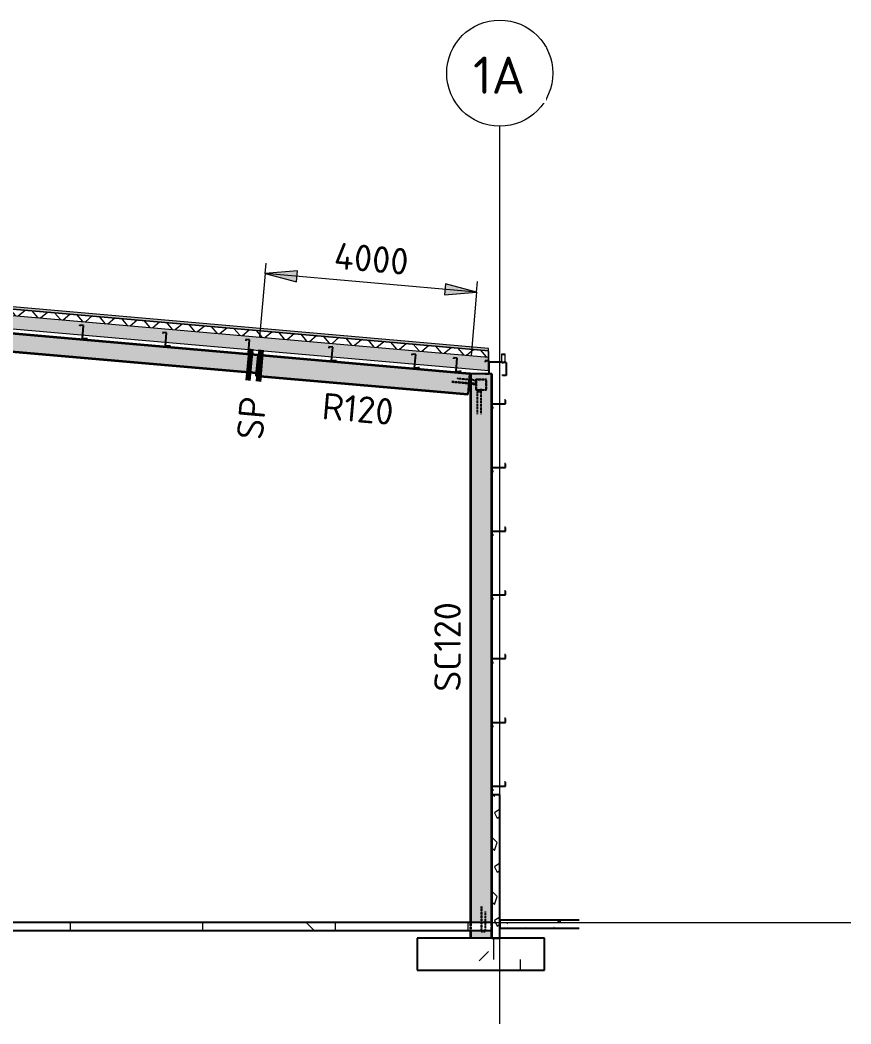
# Model space of a CAD drawing. Header units: millimetres. Extents: x 632 to 546626, y -3890 to 22200.
# Drawn here: x 456782 to 472442, y 3287 to 22200 of the extents above; entities that cross this region are included whole.
import ezdxf

# ---------------------------------------------------------------- set-up
doc = ezdxf.new("R2010")
doc.units = ezdxf.units.MM
doc.linetypes.add('Dash', pattern=[7, 5, -2])
doc.linetypes.add('Hidden Half', pattern=[3, 2, -1])
for name, color, linetype, lineweight in [('A-010-D_DIM', 211, 'Continuous', 13), ('A-010-D_DIM-200', 211, 'Continuous', 13), ('A-010-M_LINE', 90, 'Continuous', 13), ('A-200-M_WALL_EXT', 113, 'Continuous', 13), ('A-200-M_WALL_PAT', 111, 'Continuous', 13), ('A-230-H-FLOOR', 190, 'Continuous', 13), ('A-230-M_FLOOR', 192, 'Continuous', 13), ('A-270-M_ROOF', 132, 'Continuous', 13), ('S-160-M_FOUND', 171, 'Continuous', 13), ('S-160-MH_FOUND', 171, 'Hidden Half', 13), ('S-280-A_COLUMN', 171, 'Continuous', 18), ('S-280-A_STRUCT_FRAME', 2, 'Continuous', 18), ('S-280-M_COLUMN', 52, 'Continuous', 13), ('S-280-M_STRUCT_FRAME', 12, 'Continuous', 13), ('S-280-MH_COLUMN', 52, 'Hidden Half', 13), ('Z-000-T_TEXT', 131, 'Continuous', 25), ('Z-030-M_GRID', 191, 'Continuous', 13), ('Z-033_T_GRIDREF', 31, 'Continuous', 13), ('Z-230-A_LEVEL', 51, 'Continuous', 13)]:
    doc.layers.add(name, color=color, linetype=linetype, lineweight=lineweight)
doc.styles.add('ISOCPEUR_1', font='isocpeur.ttf', dxfattribs={"height": 700})
doc.styles.add('ISOCPEUR_2', font='isocpeur.ttf', dxfattribs={"height": 500})
doc.dimstyles.new('2_5___Arrow___Transparent', dxfattribs={"dimscale": 304.8, "dimtxt": 497.990588, "dimasz": 1.968504, "dimexe": 0.656168, "dimexo": 1.049869, "dimgap": 0.164042, "dimtad": 1, "dimdec": 0, "dimzin": 0, "dimdsep": 46, "dimtxsty": 'ISOCPEUR_2', "dimsah": 1, "dimcen": 0.09, "dimadec": 0, "dimazin": 0, "dimtfac": 1, "dimtdec": 4, "dimtix": 1, "dimtmove": 0, "dimatfit": 3, "dimfxl": 1, "dimtvp": 1, "dimtolj": 1, "dimtzin": 0, "dimlwd": 18, "dimlwe": 18, "dimarcsym": 2})
pattern_1 = [(50, (450228.2, 0), (728.737, -63.756), [76.2, -838.2]), (355, (450228.2, 0), (-140.972, 764.228), [60.96, -670.56]), (100.451, (450288.94, -5.3), (587.77, 700.467), [64.76, -712.36]), (46.184, (450228.2, 203.2), (1084.316, -168.17), [114.3, -1257.3]), (96.636, (450318.6, 189.2), (949.61, 989.71), [97.14, -1068.54]), (351.184, (450228.2, 203.2), (949.62, 989.7), [91.44, -1005.84]), (21, (450329.8, 152.4), (606.458, -409.06), [76.2, -838.2]), (326, (450329.8, 152.4), (247.208, 736.753), [60.96, -670.56]), (71.451, (450380.35, 118.3), (853.668, 327.685), [64.76, -712.36]), (37.5, (450228.2, 0), (12.3547, 338.22), [6.706, -655.726, 6.706, -674.014, -673.1]), (37.5, (450228.2, 0), (12.3547, 338.22), [-1343.152, 6.706, -666.394]), (7.5, (450228.2, 0), (267.279, 400.722), [6.706, -381.406, 6.706, -640.486, -256.54]), (7.5, (450228.2, 0), (267.279, 400.722), [-1035.304, 6.706, -249.834]), (327.5, (450001.64, 0), (542.3633, -22.9153), [6.706, -247.294, 6.706, -785.774, -1051.56]), (327.5, (450001.64, 0), (542.3633, -22.9153), [-1046.48, 6.706, -1044.854]), (317.5, (449900.04, 0), (592.517, 101.707), [6.706, -323.494, 6.706, -519.582, -746.76]), (317.5, (449900.04, 0), (592.517, 101.707), [-856.488, 6.706, -740.054])]

# ---------------------------------------------------------------- blocks, each defined once
blk = doc.blocks.new('25021-APA-ZZ-ZZ-M3-AR-000001_V3_rvt-7-S6_501-SECTION A7')
at = {"layer": 'A-270-M_ROOF', "transparency": 33554432}
for color, points in [(9, [(4535698, 15725), (4558305, 17703), (4578096, 15971), (4578096, 16011), (4558305, 17743), (4535698, 15765)]), (253, [(4578381, 15748), (4578406, 15763), (4578406, 15904), (4578341, 15904), (4578341, 15759), (4578101, 15759), (4578101, 15954), (4578096, 15954), (4578096, 15754), (4578346, 15754), (4578346, 15899), (4578401, 15899), (4578401, 15766), (4578377, 15752)])]:
    blk.add_hatch(color=color, dxfattribs=at).paths.add_polyline_path(points)
at = {"layer": 'A-270-M_ROOF', "lineweight": 5}
h = blk.add_hatch(dxfattribs=at)
h.set_pattern_fill('FP_31', angle=-135, style=0, pattern_type=2)
h.set_pattern_definition([(40, (4562710.12, 1e-06), (-192.8363, 229.8133), []), (130, (4562710.12, 1e-06), (-229.8133, -192.8363), [])])
h.paths.add_polyline_path([(4535698, 15604), (4558305, 17582), (4578096, 15851), (4578096, 15971), (4558305, 17703), (4535698, 15725)])
at = {"layer": 'A-270-M_ROOF', "lineweight": 5, "transparency": 33554432}
blk.add_hatch(color=254, dxfattribs=at).paths.add_polyline_path([(4535698, 15353), (4536099, 15388), (4536085, 15557), (4539427, 15849), (4539442, 15681), (4558305, 17331), (4578096, 15600), (4578096, 15851), (4558305, 17582), (4535698, 15604)])
at = {"layer": 'A-270-M_ROOF', "color": 53, "lineweight": 5}
for p, q in [((4578096, 16011), (4558305, 17743)), ((4578096, 15971), (4558305, 17703)), ((4558305, 17703), (4578096, 15971)), ((4558305, 17582), (4578096, 15851)), ((4558305, 17331), (4578096, 15600)), ((4578096, 15971), (4578096, 16011)), ((4578096, 15600), (4578096, 15971)), ((4578101, 15954), (4578096, 15954)), ((4578096, 15954), (4578096, 15754)), ((4578101, 15759), (4578101, 15954)), ((4578406, 15904), (4578341, 15904)), ((4578341, 15904), (4578341, 15759)), ((4578346, 15754), (4578346, 15899)), ((4578346, 15899), (4578401, 15899)), ((4578401, 15899), (4578401, 15766)), ((4578406, 15763), (4578406, 15904)), ((4578096, 15754), (4578346, 15754)), ((4578341, 15759), (4578101, 15759)), ((4578401, 15766), (4578377, 15752)), ((4578377, 15752), (4578381, 15748)), ((4578381, 15748), (4578406, 15763))]:
    blk.add_line(p, q, dxfattribs=at)
blk = doc.blocks.new('NRP_Framing-Steel-Purlin C - G946 - EC250-24-4111441-S6_501-SECTION A7')
at = {"layer": 'S-280-M_STRUCT_FRAME', "color": 1, "lineweight": 25}
for p, q in [((4578354, 15751), (4578354, 15727)), ((4578427, 15751), (4578354, 15751)), ((4578427, 15751), (4578427, 15501)), ((4578354, 15525), (4578354, 15501)), ((4578427, 15501), (4578354, 15501))]:
    blk.add_line(p, q, dxfattribs=at)
blk = doc.blocks.new('NRP_Framing-Steel-Purlin Z - G914 - EZ250-15-4113422-S6_501-SECTION A7')
at = {"layer": 'S-280-M_STRUCT_FRAME', "color": 150, "lineweight": 25}
for p, q in [((4578165, 14969), (4578415, 14969)), ((4578165, 14893), (4578165, 14969)), ((4578165, 14969), (4578415, 14969)), ((4578165, 14893), (4578165, 14969)), ((4578415, 15040), (4578395, 15040)), ((4578415, 15040), (4578395, 15040)), ((4578415, 14969), (4578415, 15040)), ((4578415, 14969), (4578415, 15040)), ((4578184, 14893), (4578165, 14893)), ((4578184, 14893), (4578165, 14893))]:
    blk.add_line(p, q, dxfattribs=at)
blk = doc.blocks.new('NRP_Foundation-Pad Footing Fibre _v2_ - PF2 -2400 x 2000 x 600d-3893007-S6_501-SECTION A7')
at = {"layer": 'S-160-M_FOUND'}
h = blk.add_hatch(dxfattribs=at)
h.set_pattern_fill('FP_34', color=256, style=0, pattern_type=2)
h.set_pattern_definition([(45, (4562710.1, 0), (-1414.214, 0), [750, -3000]), (45, (4563710.1, 1000), (-1414.214, 0), [750, -3000]), (45, (4564710.1, -300), (-1414.214, 0), [250, -2000]), (90, (4564710.1, 500), (-500, 500), [500, -2000]), (315, (4564710.1, 1000), (0, 2828.43), [500, -3000]), (0, (4563710.1, 1000), (2000, 2000), [300, -1000]), (0, (4561210.1, 2000), (2000, 2000), [300, -2000])])
h.paths.add_polyline_path([(4579151, 4300), (4579151, 4900), (4576751, 4900), (4576751, 4300)])
at = {"layer": 'S-160-M_FOUND', "lineweight": 25}
for p, q in [((4579151, 4900), (4576751, 4900)), ((4576751, 4900), (4576751, 4300)), ((4579151, 4300), (4579151, 4900)), ((4576751, 4300), (4579151, 4300))]:
    blk.add_line(p, q, dxfattribs=at)
blk = doc.blocks.new('NRP_Framing-Steel-EA - RB725 - 75x75x8EA-3941316-S6_501-SECTION A7')
at = {"layer": 'S-280-M_STRUCT_FRAME', "linetype": 'Dash', "lineweight": 25}
for points in [[(4577748, 15348), (4577748, 15356), (4577720, 15357), (4577719, 15350), (4577735, 15349)], [(4577748, 15356), (4577748, 15423), (4577726, 15425), (4577720, 15358), (4577735, 15357)]]:
    blk.add_hatch(color=256, dxfattribs=at).paths.add_polyline_path(points)
for p, q in [((4577720, 15358), (4577403, 15386)), ((4577719, 15350), (4577403, 15378)), ((4577726, 15425), (4577502, 15445)), ((4577845, 15415), (4577748, 15423)), ((4577791, 15352), (4577748, 15356)), ((4577790, 15344), (4577748, 15348)), ((4577791, 15352), (4577790, 15344)), ((4577790, 15344), (4577844, 15340)), ((4577839, 15348), (4577791, 15352)), ((4577845, 15415), (4577839, 15348)), ((4577844, 15340), (4577850, 15414)), ((4577850, 15414), (4577845, 15415))]:
    blk.add_line(p, q, dxfattribs=at)
at = {"layer": 'S-280-M_STRUCT_FRAME', "lineweight": 25}
for p, q in [((4577748, 15348), (4577719, 15350)), ((4577748, 15356), (4577720, 15358)), ((4577748, 15423), (4577726, 15425))]:
    blk.add_line(p, q, dxfattribs=at)
blk = doc.blocks.new('NRP_Framing-Steel-EA - WB725 - 75x75x8EA-3947071-S6_501-SECTION A7')
at = {"layer": 'S-280-M_STRUCT_FRAME', "linetype": 'Dash', "lineweight": 25}
for p, q in [((4577955, 5499), (4577955, 5080)), ((4577963, 5499), (4577963, 5080)), ((4578030, 5402), (4578030, 5034)), ((4577963, 5080), (4577955, 5080)), ((4577955, 5080), (4577955, 5028)), ((4577955, 5028), (4578030, 5028)), ((4577963, 5034), (4577963, 5080)), ((4578030, 5034), (4577963, 5034)), ((4578030, 5028), (4578030, 5034))]:
    blk.add_line(p, q, dxfattribs=at)
blk = doc.blocks.new('NRP_Framing-Steel-EA - WB725 - 75x75x8EA-3947069-S6_501-SECTION A7')
at = {"layer": 'S-280-M_STRUCT_FRAME', "linetype": 'Dash', "lineweight": 25}
for p, q in [((4577947, 15201), (4577880, 15201)), ((4577880, 15201), (4577880, 15195)), ((4577880, 15195), (4577955, 15195)), ((4577880, 15195), (4577880, 14778)), ((4577955, 15247), (4577947, 15247)), ((4577947, 15247), (4577947, 15201)), ((4577955, 15195), (4577955, 15247)), ((4577955, 14778), (4577955, 15195))]:
    blk.add_line(p, q, dxfattribs=at)
blk = doc.blocks.new('NRP_Framing-Steel-Purlin Z - P915 - EZ250-19-V94-S6_501-SECTION A7')
at = {"layer": 'S-280-M_STRUCT_FRAME', "color": 92, "lineweight": 25}
blk.add_line((4567298, 16598), (4567298, 16598), dxfattribs=at)
at = {"layer": 'S-280-M_STRUCT_FRAME', "color": 92, "linetype": 'Dash', "lineweight": 25}
blk.add_line((4567298, 16598), (4567298, 16598), dxfattribs=at)
blk = doc.blocks.new('NRP_Framing-Steel-Purlin Z - P915 - EZ250-19-V96-S6_501-SECTION A7')
at = {"layer": 'S-280-M_STRUCT_FRAME', "color": 92, "lineweight": 25}
for p, q in [((4567238, 16729), (4567236, 16708)), ((4567238, 16729), (4567236, 16708)), ((4567309, 16723), (4567238, 16729)), ((4567309, 16723), (4567238, 16729)), ((4567287, 16474), (4567309, 16723)), ((4567287, 16474), (4567309, 16723)), ((4567362, 16467), (4567287, 16474)), ((4567362, 16467), (4567287, 16474)), ((4567298, 16599), (4567298, 16599)), ((4567364, 16488), (4567362, 16467)), ((4567364, 16488), (4567362, 16467))]:
    blk.add_line(p, q, dxfattribs=at)
at = {"layer": 'S-280-M_STRUCT_FRAME', "color": 92, "linetype": 'Dash', "lineweight": 25}
blk.add_line((4567298, 16599), (4567298, 16599), dxfattribs=at)
blk = doc.blocks.new('NRP_Framing-Steel-Purlin Z - P915 - EZ250-19-4037259-S6_501-SECTION A7')
at = {"layer": 'S-280-M_STRUCT_FRAME', "color": 92, "lineweight": 25}
for p, q in [((4577433, 15837), (4577431, 15816)), ((4577433, 15837), (4577431, 15816)), ((4577504, 15831), (4577433, 15837)), ((4577504, 15831), (4577433, 15837)), ((4577482, 15582), (4577504, 15831)), ((4577482, 15582), (4577504, 15831)), ((4577493, 15707), (4577493, 15707)), ((4577558, 15575), (4577482, 15582)), ((4577558, 15575), (4577482, 15582)), ((4577559, 15596), (4577558, 15575)), ((4577559, 15596), (4577558, 15575))]:
    blk.add_line(p, q, dxfattribs=at)
at = {"layer": 'S-280-M_STRUCT_FRAME', "color": 92, "linetype": 'Dash', "lineweight": 25}
blk.add_line((4577493, 15707), (4577493, 15707), dxfattribs=at)
blk = doc.blocks.new('NRP_Framing-Steel-Purlin C - P946 - EC250-24-4032700-S6_501-SECTION A7')
at = {"layer": 'S-280-M_STRUCT_FRAME', "color": 1, "lineweight": 25}
for p, q in [((4578027, 15780), (4578027, 15756)), ((4578100, 15780), (4578027, 15780)), ((4578100, 15780), (4578100, 15530)), ((4578027, 15554), (4578027, 15530)), ((4578100, 15530), (4578027, 15530)), ((4578079, 15655), (4578079, 15655))]:
    blk.add_line(p, q, dxfattribs=at)
at = {"layer": 'S-280-M_STRUCT_FRAME', "color": 1, "linetype": 'Dash', "lineweight": 25}
blk.add_line((4578079, 15655), (4578079, 15655), dxfattribs=at)
blk = doc.blocks.new('Grid - NRP_Grid-Head-320187-S6_501-SECTION A7')
at = {"layer": 'Z-033_T_GRIDREF'}
blk.add_circle((4578304.61431, 21200), 1000, dxfattribs=at)
blk = doc.blocks.new('DIMBLOCK24-S6_501-SECTION A7')
at = {"layer": 'A-010-D_DIM-200', "lineweight": 18}
for points in [[(461402, 17423), (461991, 17266), (462009, 17477)], [(465387, 17075), (464798, 17233), (464780, 17022)]]:
    blk.add_hatch(color=256, dxfattribs=at).paths.add_polyline_path(points)
for p, q in [((461402, 17423), (461420, 17623)), ((461402, 17423), (461297, 16227)), ((462009, 17477), (461402, 17423)), ((465387, 17075), (461402, 17423)), ((461402, 17423), (461991, 17266)), ((461991, 17266), (462009, 17477)), ((464798, 17233), (464780, 17022)), ((465387, 17075), (464798, 17233)), ((465387, 17075), (465404, 17274)), ((464780, 17022), (465387, 17075)), ((465387, 17075), (465282, 15879))]:
    blk.add_line(p, q, dxfattribs=at)
at = {"layer": 'A-010-D_DIM-200', "color": 0, "lineweight": 18, "insert": (462726, 18014), "char_height": 500, "width": 1758.29, "attachment_point": 1, "rotation": 355, "line_spacing_factor": 1.149209, "style": 'ISOCPEUR_2'}
blk.add_mtext('4000', dxfattribs=at)
blk = doc.blocks.new('NRP_Splice _v3_ - NRP_Splice-3927024-S6_501-SECTION A7')
at = {"layer": 'Z-000-T_TEXT', "lineweight": 70}
for p, q in [((4573612, 16008), (4573559, 15410)), ((4573612, 16008), (4573559, 15410)), ((4573811, 15990), (4573759, 15393)), ((4573759, 15393), (4573811, 15990))]:
    blk.add_line(p, q, dxfattribs=at)

msp = doc.modelspace()

# ---------------------------------------------------------------- hatches: boundary and pattern name
at = {"layer": 'A-200-M_WALL_PAT'}
h = msp.add_hatch(dxfattribs=at)
h.set_pattern_fill('FP_33', color=250, angle=116.56505, style=0, pattern_type=2)
h.set_pattern_definition([(296.565, (450482.2, 152.4), (5e-05, 1016), [113.59, -2158.253]), (33.69, (450533, 50.8), (7e-05, 1016), [183.16, -3480.08]), (33.69, (451549, 50.8), (7e-05, 1016), [183.16, -3480.08]), (33.69, (452565, 50.8), (7e-05, 1016), [183.16, -3480.08]), (116.565, (450685.4, 152.4), (5e-05, 1016), [113.59, -2158.253]), (213.69, (450634.6, 254), (7e-05, 1016), [183.16, -3480.08]), (213.69, (451650.6, 254), (7e-05, 1016), [183.16, -3480.08]), (213.69, (452666.6, 254), (7e-05, 1016), [183.16, -3480.08]), (26.565, (450888.6, 152.4), (5e-05, 1016), [227.19, -2044.66]), (26.565, (451904.6, 152.4), (5e-05, 1016), [227.19, -2044.66]), (270, (451091.8, 254), (1016, 0.0009), [101.6, -914.4]), (225, (451091.8, 152.4), (-0.002, 1016), [143.684, -1293.157]), (135, (450990.2, 50.8), (-0.0009, 1016), [143.684, -1293.157]), (288.435, (450685.4, 457.2), (-0.002, 1015.9997), [160.644, -3052.23]), (18.435, (450736.2, 304.8), (-0.002, 1016), [160.64, -3052.23]), (18.435, (451752.2, 304.8), (-0.002, 1016), [160.64, -3052.23]), (18.435, (452768.2, 304.8), (-0.002, 1016), [160.64, -3052.23]), (135, (450888.6, 355.6), (-0.0009, 1016), [143.684, -1293.157]), (180, (450787, 457.2), (0.0009, -1016), [101.6, -914.4]), (251.565, (450431.4, 711.2), (0.0004, 1015.9997), [160.644, -3052.23]), (315, (450380.6, 558.8), (-0.0009, 1016), [143.684, -1293.157]), (71.565, (450482.2, 457.2), (0.0004, 1015.9997), [160.644, -3052.23]), (135, (450533, 609.6), (-0.0009, 1016), [143.684, -1293.157]), (225, (450837.8, 711.2), (-0.002, 1016), [143.684, -1293.157]), (123.69, (450736.2, 609.6), (7e-05, 1016), [183.16, -3480.08]), (123.69, (451752.2, 609.6), (7e-05, 1016), [183.16, -3480.08]), (26.565, (450634.6, 762), (5e-05, 1016), [113.59, -2158.25]), (26.565, (451650.6, 762), (5e-05, 1016), [113.59, -2158.25]), (315, (450736.2, 812.8), (-0.0009, 1016), [143.684, -1293.157]), (213.69, (451193.4, 965.2), (7e-05, 1016), [183.16, -3480.08]), (213.69, (452209.4, 965.2), (7e-05, 1016), [183.16, -3480.08]), (213.69, (453225.4, 965.2), (7e-05, 1016), [183.16, -3480.08]), (296.565, (451041, 863.6), (5e-05, 1016), [113.59, -2158.253]), (45, (451091.8, 762), (-0.0009, 1016), [143.684, -1293.157]), (90, (451193.4, 863.6), (-1016, -0.0009), [101.6, -914.4]), (213.69, (450736.2, 1016), (7e-05, 1016), [183.16, -3480.08]), (213.69, (451752.2, 1016), (7e-05, 1016), [183.16, -3480.08]), (213.69, (452768.2, 1016), (7e-05, 1016), [183.16, -3480.08]), (315, (450583.8, 914.4), (-0.0009, 1016), [71.84, -1365]), (26.565, (450634.6, 863.6), (5e-05, 1016), [113.59, -2158.25]), (26.565, (451650.6, 863.6), (5e-05, 1016), [113.59, -2158.25]), (90, (450736.2, 914.4), (-1016, -0.0009), [101.6, -914.4]), (333.435, (450329.8, 965.2), (-0.002, 1016), [113.59, -2158.25]), (333.435, (451345.8, 965.2), (-0.002, 1016), [113.59, -2158.25]), (243.435, (450431.4, 914.4), (-0.002, 1016), [113.59, -2158.253]), (161.565, (450380.6, 812.8), (0.0004, 1016), [160.64, -3052.23]), (161.565, (451396.6, 812.8), (0.0004, 1016), [160.64, -3052.23]), (161.565, (452412.6, 812.8), (0.0004, 1016), [160.64, -3052.23]), (45, (450228.2, 863.6), (-0.0009, 1016), [143.684, -1293.157]), (26.565, (450279, 0.0004), (5e-05, 1016), [113.59, -2158.25]), (26.565, (451295, 0.0003), (5e-05, 1016), [113.59, -2158.25]), (116.565, (450380.6, 50.8), (5e-05, 1016), [113.59, -2158.253]), (206.565, (450329.8, 152.4), (5e-05, 1016), [113.59, -2158.25]), (206.565, (451345.8, 152.4), (5e-05, 1016), [113.59, -2158.25]), (296.565, (450228.2, 101.6), (5e-05, 1016), [113.59, -2158.253]), (14.036, (450990.2, 457.2), (0.003, 1016), [209.45, -3979.62]), (14.036, (452006.2, 457.2), (0.003, 1016), [209.45, -3979.62]), (14.036, (453022.2, 457.2), (0.003, 1016), [209.45, -3979.62]), (14.036, (454038.2, 457.2), (0.003, 1016), [209.45, -3979.62]), (135, (451193.4, 508), (-0.0009, 1016), [143.684, -1293.157]), (198.435, (451091.8, 609.6), (-0.002, 1016), [160.64, -3052.23]), (198.435, (452107.8, 609.6), (-0.002, 1016), [160.64, -3052.23]), (198.435, (453123.8, 609.6), (-0.002, 1016), [160.64, -3052.23]), (296.565, (450939.4, 558.8), (5e-05, 1016), [113.59, -2158.253]), (333.435, (450279, 304.8), (-0.002, 1016), [113.59, -2158.25]), (333.435, (451295, 304.8), (-0.002, 1016), [113.59, -2158.25]), (45, (450380.6, 254), (-0.0009, 1016), [71.84, -1365]), (116.565, (450431.4, 304.8), (5e-05, 1016), [113.59, -2158.253]), (225, (450380.6, 406.4), (-0.002, 1016), [143.684, -1293.157])])
h.paths.add_polyline_path([(465822.7, 7600), (465672.7, 7600), (465672.7, 4900), (465822.7, 4900)])
at = {"layer": 'A-230-H-FLOOR'}
h = msp.add_hatch(dxfattribs=at)
h.set_pattern_fill('FP_34', color=256, style=0, pattern_type=2)
h.set_pattern_definition([(45, (450228.2, 0), (-1414.214, 0), [750, -3000]), (45, (451228.2, 1000), (-1414.214, 0), [750, -3000]), (45, (452228.2, -300), (-1414.214, 0), [250, -2000]), (90, (452228.2, 500), (-500, 500), [500, -2000]), (315, (452228.2, 1000), (0, 2828.43), [500, -3000]), (0, (451228.2, 1000), (2000, 2000), [300, -1000]), (0, (448728.2, 2000), (2000, 2000), [300, -2000])])
h.paths.add_polyline_path([(453897.2, 5050), (465672.7, 5050), (465672.7, 5200), (425822.5, 5200), (425822.5, 5050), (447184.3, 5050)])
h.paths.add_polyline_path([(417478.7, 5050), (417478.7, 5200), (417282, 5200), (417282, 5050)])
h = msp.add_hatch(dxfattribs=at)
h.set_pattern_fill('FP_35', color=256, style=0, pattern_type=2)
h.set_pattern_definition(pattern_1)
h.paths.add_polyline_path([(467323, 5090), (467323, 5240), (465822.7, 5240), (465822.7, 5090)])
h = msp.add_hatch(dxfattribs=at)
h.set_pattern_fill('FP_35', color=256, style=0, pattern_type=2)
h.set_pattern_definition(pattern_1)
h.paths.add_polyline_path([(467323, 5090), (467323, 5240), (465822.7, 5240), (465822.7, 5090)])
at = {"layer": 'S-280-M_COLUMN', "lineweight": 5}
h = msp.add_hatch(color=256, dxfattribs=at)
h.paths.add_polyline_path([(465279.1, 4900), (465279.1, 5050), (465266.3, 5050), (465266.3, 4900)])
h.paths.add_polyline_path([(465266.3, 5200), (465279.1, 5200), (465279.1, 15532.3), (465266.3, 15532.3), (465266.3, 10600.3)])
h = msp.add_hatch(color=256, dxfattribs=at)
h.paths.add_polyline_path([(465284.8, 4900), (465290.5, 4900), (465290.4, 5050), (465279.1, 5050), (465280.6, 4900)])
h.paths.add_polyline_path([(465279.1, 5200), (465290.5, 5200), (465290.5, 15532.3), (465279.1, 15532.3), (465279.1, 10600.3)])
h = msp.add_hatch(color=256, dxfattribs=at)
h.paths.add_polyline_path([(465648.5, 4900), (465648.5, 5050), (465290.5, 5050), (465290.5, 4900)])
h.paths.add_polyline_path([(465290.5, 5200), (465648.5, 5200), (465648.5, 15532.3), (465290.5, 15532.3), (465290.5, 10600.3)])
h = msp.add_hatch(color=256, dxfattribs=at)
h.paths.add_polyline_path([(465658.4, 4900), (465659.9, 4900), (465658.3, 5050), (465648.5, 5050), (465648.5, 4900), (465654.2, 4900)])
h.paths.add_polyline_path([(465658.4, 5200), (465659.9, 5200), (465658.4, 15532.3), (465648.5, 15532.3), (465648.5, 5200), (465658.3, 5200)])
h = msp.add_hatch(color=256, dxfattribs=at)
h.paths.add_polyline_path([(465659.9, 4900), (465672.7, 4900), (465672.7, 5050), (465659.9, 5050)])
h.paths.add_polyline_path([(465659.9, 5200), (465672.7, 5200), (465672.7, 15532.3), (465659.9, 15532.3), (465659.9, 7600)])
at = {"layer": 'S-280-M_STRUCT_FRAME', "lineweight": 5}
h = msp.add_hatch(color=256, dxfattribs=at)
h.paths.add_polyline_path([(461238.8, 15557.4), (461267.6, 15888.8), (449806.6, 16891.5), (449777.6, 16560.2), (461234.4, 15557.8)])
h.paths.add_polyline_path([(455847.4, 16096.7), (455756.2, 16104.7), (455762, 16171.4), (455714.1, 16175.6), (455714.8, 16183.6), (455854, 16171.4)])
for points in [[(461267.8, 15888.8), (461267.6, 15898.5), (449807.3, 16899.5), (449807.3, 16891.4), (461267.6, 15888.8)], [(461238, 15547.8), (461238.8, 15557.4), (449777.6, 16560.2), (449776.8, 16550.5), (460610.1, 15602.7)], [(465253.4, 15537), (465254.5, 15549.7), (461268.7, 15898.4), (461267.6, 15885.7), (463966.6, 15649.5)], [(465220.2, 15157.6), (465253.4, 15537), (461267.6, 15885.7), (461234.4, 15506.3), (463966.6, 15267.3)], [(465219.1, 15144.9), (465220.2, 15157.6), (461234.4, 15506.3), (461233.3, 15493.6), (463966.6, 15254.4)]]:
    msp.add_hatch(color=256, dxfattribs=at).paths.add_polyline_path(points)

# ---------------------------------------------------------------- linework, layer by layer
at = {"layer": 'A-010-M_LINE', "lineweight": 25}
for p, q in [((461268.7, 15898.4), (461269.6, 15908.4)), ((465253.5, 15549.8), (465254.4, 15559.8))]:
    msp.add_line(p, q, dxfattribs=at)
at = {"layer": 'A-200-M_WALL_EXT', "lineweight": 25}
for p, q in [((465822.7, 7600), (465672.7, 7600)), ((465672.7, 7600), (465672.7, 4900)), ((465822.7, 4900), (465822.7, 7600)), ((465672.7, 4900), (465822.7, 4900))]:
    msp.add_line(p, q, dxfattribs=at)
at = {"layer": 'A-230-M_FLOOR', "lineweight": 25}
for p, q in [((465672.7, 5200), (425822.5, 5200)), ((465672.7, 5050), (465672.7, 5200)), ((467323, 5240), (465822.7, 5240)), ((465822.7, 5240), (465822.7, 5090)), ((425822.5, 5050), (465672.7, 5050)), ((465822.7, 5090), (467323, 5090))]:
    msp.add_line(p, q, dxfattribs=at)
at = {"layer": 'S-280-M_COLUMN', "lineweight": 25}
for p, q in [((465266.3, 15532.3), (465266.3, 5200)), ((465279.1, 15532.3), (465266.3, 15532.3)), ((465279.1, 15532.3), (465279.1, 5200)), ((465290.5, 15532.3), (465279.1, 15532.3)), ((465648.5, 15532.3), (465290.5, 15532.3)), ((465659.9, 15532.3), (465648.5, 15532.3)), ((465659.9, 15532.3), (465659.9, 5200)), ((465672.7, 15532.3), (465659.9, 15532.3)), ((465672.7, 15532.3), (465672.7, 7600)), ((465266.3, 5050), (465266.3, 4900)), ((465279.1, 5050), (465279.1, 4900)), ((465659.9, 5050), (465659.9, 4900))]:
    msp.add_line(p, q, dxfattribs=at)
at = {"layer": 'S-280-M_STRUCT_FRAME', "lineweight": 25}
for p, q in [((449806.6, 16891.5), (461267.8, 15888.8)), ((449807.4, 16901.2), (461268.7, 15898.4)), ((449776.8, 16550.5), (461238, 15547.8)), ((449777.6, 16560.2), (461238.8, 15557.4)), ((461267.8, 15888.8), (461238.8, 15557.4)), ((461267.6, 15885.7), (461268.7, 15898.4)), ((461268.7, 15898.4), (461267.8, 15888.8)), ((461268.7, 15898.4), (465254.5, 15549.7)), ((461234.4, 15506.3), (461267.6, 15885.7)), ((461267.6, 15885.7), (465253.4, 15537)), ((461238.8, 15557.4), (461238, 15547.8)), ((465253.4, 15537), (465220.2, 15157.6)), ((465254.5, 15549.7), (465253.4, 15537)), ((461233.3, 15493.6), (461234.4, 15506.3)), ((461233.3, 15493.6), (465219.1, 15144.9)), ((461234.4, 15506.3), (465220.2, 15157.6)), ((465220.2, 15157.6), (465219.1, 15144.9))]:
    msp.add_line(p, q, dxfattribs=at)
at = {"layer": 'S-280-M_STRUCT_FRAME', "linetype": 'Dash', "lineweight": 25}
for p, q in [((465572.7, 15430.6), (465372.7, 15430.6)), ((465372.7, 15430.6), (465372.7, 15230.6)), ((465566.7, 15424.6), (465378.7, 15424.6)), ((465378.7, 15424.6), (465378.7, 15236.6)), ((465566.7, 15236.6), (465566.7, 15424.6)), ((465572.7, 15230.6), (465572.7, 15430.6)), ((465372.7, 15230.6), (465572.7, 15230.6)), ((465378.7, 15236.6), (465566.7, 15236.6))]:
    msp.add_line(p, q, dxfattribs=at)
at = {"layer": 'S-280-MH_COLUMN', "lineweight": 25}
for p, q in [((465266.3, 5200), (465266.3, 5050)), ((465279.1, 5200), (465279.1, 5050)), ((465659.9, 5199.9), (465659.9, 5050))]:
    msp.add_line(p, q, dxfattribs=at)
at = {"layer": 'Z-030-M_GRID'}
msp.add_line((465822.7, 3286.9), (465822.7, 20200), dxfattribs=at)
at = {"layer": 'Z-230-A_LEVEL'}
msp.add_line((412913, 5200), (472442.4, 5200), dxfattribs=at)

# ---------------------------------------------------------------- block references
at = {"color": 10, "lineweight": 5}
msp.add_blockref('25021-APA-ZZ-ZZ-M3-AR-000001_V3_rvt-7-S6_501-SECTION A7', (-4112481.9, 0), dxfattribs=at)
at = {"layer": 'S-160-MH_FOUND', "lineweight": 25}
msp.add_blockref('NRP_Foundation-Pad Footing Fibre _v2_ - PF2 -2400 x 2000 x 600d-3893007-S6_501-SECTION A7', (-4112481.9, 0), dxfattribs=at)
at = {"layer": 'S-280-M_STRUCT_FRAME', "color": 92, "linetype": 'Dash', "lineweight": 25}
for name, p in [('NRP_Framing-Steel-Purlin Z - P915 - EZ250-19-V96-S6_501-SECTION A7', (-4109331.1, -275.7)), ('NRP_Framing-Steel-Purlin Z - P915 - EZ250-19-V94-S6_501-SECTION A7', (-4109331.1, -275.7)), ('NRP_Framing-Steel-Purlin Z - P915 - EZ250-19-V96-S6_501-SECTION A7', (-4107765.7, -412.6)), ('NRP_Framing-Steel-Purlin Z - P915 - EZ250-19-V94-S6_501-SECTION A7', (-4107765.7, -412.6)), ('NRP_Framing-Steel-Purlin Z - P915 - EZ250-19-V96-S6_501-SECTION A7', (-4106200.3, -549.6)), ('NRP_Framing-Steel-Purlin Z - P915 - EZ250-19-V94-S6_501-SECTION A7', (-4106200.3, -549.6)), ('NRP_Framing-Steel-Purlin Z - P915 - EZ250-19-V96-S6_501-SECTION A7', (-4104634.9, -686.5)), ('NRP_Framing-Steel-Purlin Z - P915 - EZ250-19-V94-S6_501-SECTION A7', (-4104634.9, -686.5)), ('NRP_Framing-Steel-Purlin Z - P915 - EZ250-19-V96-S6_501-SECTION A7', (-4103069.5, -823.5)), ('NRP_Framing-Steel-Purlin Z - P915 - EZ250-19-V94-S6_501-SECTION A7', (-4103069.5, -823.5)), ('NRP_Framing-Steel-Purlin Z - P915 - EZ250-19-4037259-S6_501-SECTION A7', (-4112481.9, 0)), ('NRP_Framing-Steel-Purlin Z - P915 - EZ250-19-V94-S6_501-SECTION A7', (-4102286.7, -892))]:
    msp.add_blockref(name, p, dxfattribs=at)
at = {"layer": 'S-280-M_STRUCT_FRAME', "color": 1, "linetype": 'Dash', "lineweight": 25}
msp.add_blockref('NRP_Framing-Steel-Purlin C - P946 - EC250-24-4032700-S6_501-SECTION A7', (-4112481.9, 0), dxfattribs=at)
at = {"layer": 'S-280-M_STRUCT_FRAME', "color": 1, "lineweight": 25}
for p in [(-4112481.9, 0), (-4112481.8, 0)]:
    msp.add_blockref('NRP_Framing-Steel-Purlin C - G946 - EC250-24-4111441-S6_501-SECTION A7', p, dxfattribs=at)
at = {"layer": 'S-280-M_STRUCT_FRAME', "linetype": 'Dash', "lineweight": 25}
for name in ['NRP_Framing-Steel-EA - RB725 - 75x75x8EA-3941316-S6_501-SECTION A7', 'NRP_Framing-Steel-EA - WB725 - 75x75x8EA-3947069-S6_501-SECTION A7', 'NRP_Framing-Steel-EA - WB725 - 75x75x8EA-3947071-S6_501-SECTION A7']:
    msp.add_blockref(name, (-4112481.9, 0), dxfattribs=at)
at = {"layer": 'S-280-M_STRUCT_FRAME', "color": 150, "lineweight": 25}
for p in [(-4112481.9, 0), (-4112481.9, -1200), (-4112481.9, -2400), (-4112481.9, -3600), (-4112481.9, -4800), (-4112481.9, -6000), (-4112481.9, -7200)]:
    msp.add_blockref('NRP_Framing-Steel-Purlin Z - G914 - EZ250-15-4113422-S6_501-SECTION A7', p, dxfattribs=at)
at = {"layer": 'Z-000-T_TEXT', "lineweight": 70}
msp.add_blockref('NRP_Splice _v3_ - NRP_Splice-3927024-S6_501-SECTION A7', (-4112481.9, 0), dxfattribs=at)
at = {"layer": 'Z-033_T_GRIDREF'}
msp.add_blockref('Grid - NRP_Grid-Head-320187-S6_501-SECTION A7', (-4112481.9, 0), dxfattribs=at)

# ---------------------------------------------------------------- texts
at = {"layer": 'S-280-A_COLUMN', "lineweight": 13, "insert": (464589.1, 9546.3), "char_height": 500, "width": 2084.387, "attachment_point": 1, "rotation": 90, "style": 'ISOCPEUR_2'}
msp.add_mtext('SC120', dxfattribs=at)
at = {"layer": 'S-280-A_STRUCT_FRAME', "lineweight": 13, "insert": (462499.9, 15181.3), "char_height": 500, "width": 1651.476, "attachment_point": 1, "rotation": 355, "style": 'ISOCPEUR_2'}
msp.add_mtext('R120', dxfattribs=at)
at = {"layer": 'Z-000-T_TEXT', "insert": (460860.2, 14323.8), "char_height": 500, "width": 962.025, "attachment_point": 1, "rotation": 85, "style": 'ISOCPEUR_2'}
msp.add_mtext('SP', dxfattribs=at)

# ---------------------------------------------------------------- dimensions: what is measured, and where the dimension line sits
at = {"layer": 'A-010-D_DIM', "lineweight": 18}
dim = msp.add_linear_dim(base=(461402.1, 17423.5), p1=(465254.4, 15559.8), p2=(461269.6, 15908.4), angle=355, dimstyle='2_5___Arrow___Transparent', override={"dimpost": '<>', "dimfxl": 4000}, dxfattribs=at)
dim.commit()
dim.dimension.update_dxf_attribs({"geometry": 'DIMBLOCK24-S6_501-SECTION A7', "text_midpoint": (463420.7, 17548)})

# ---------------------------------------------------------------- next in the draw order: texts
at = {"layer": 'Z-033_T_GRIDREF', "insert": (465319.5, 21512.1), "char_height": 700, "width": 1202.531, "attachment_point": 1, "style": 'ISOCPEUR_1', "bg_fill": 3, "box_fill_scale": 1.25, "bg_fill_color": 256, "bg_fill_true_color": 13158600, "bg_fill_transparency": 0}
msp.add_mtext('1A', dxfattribs=at)

doc.saveas('drawing.dxf')
